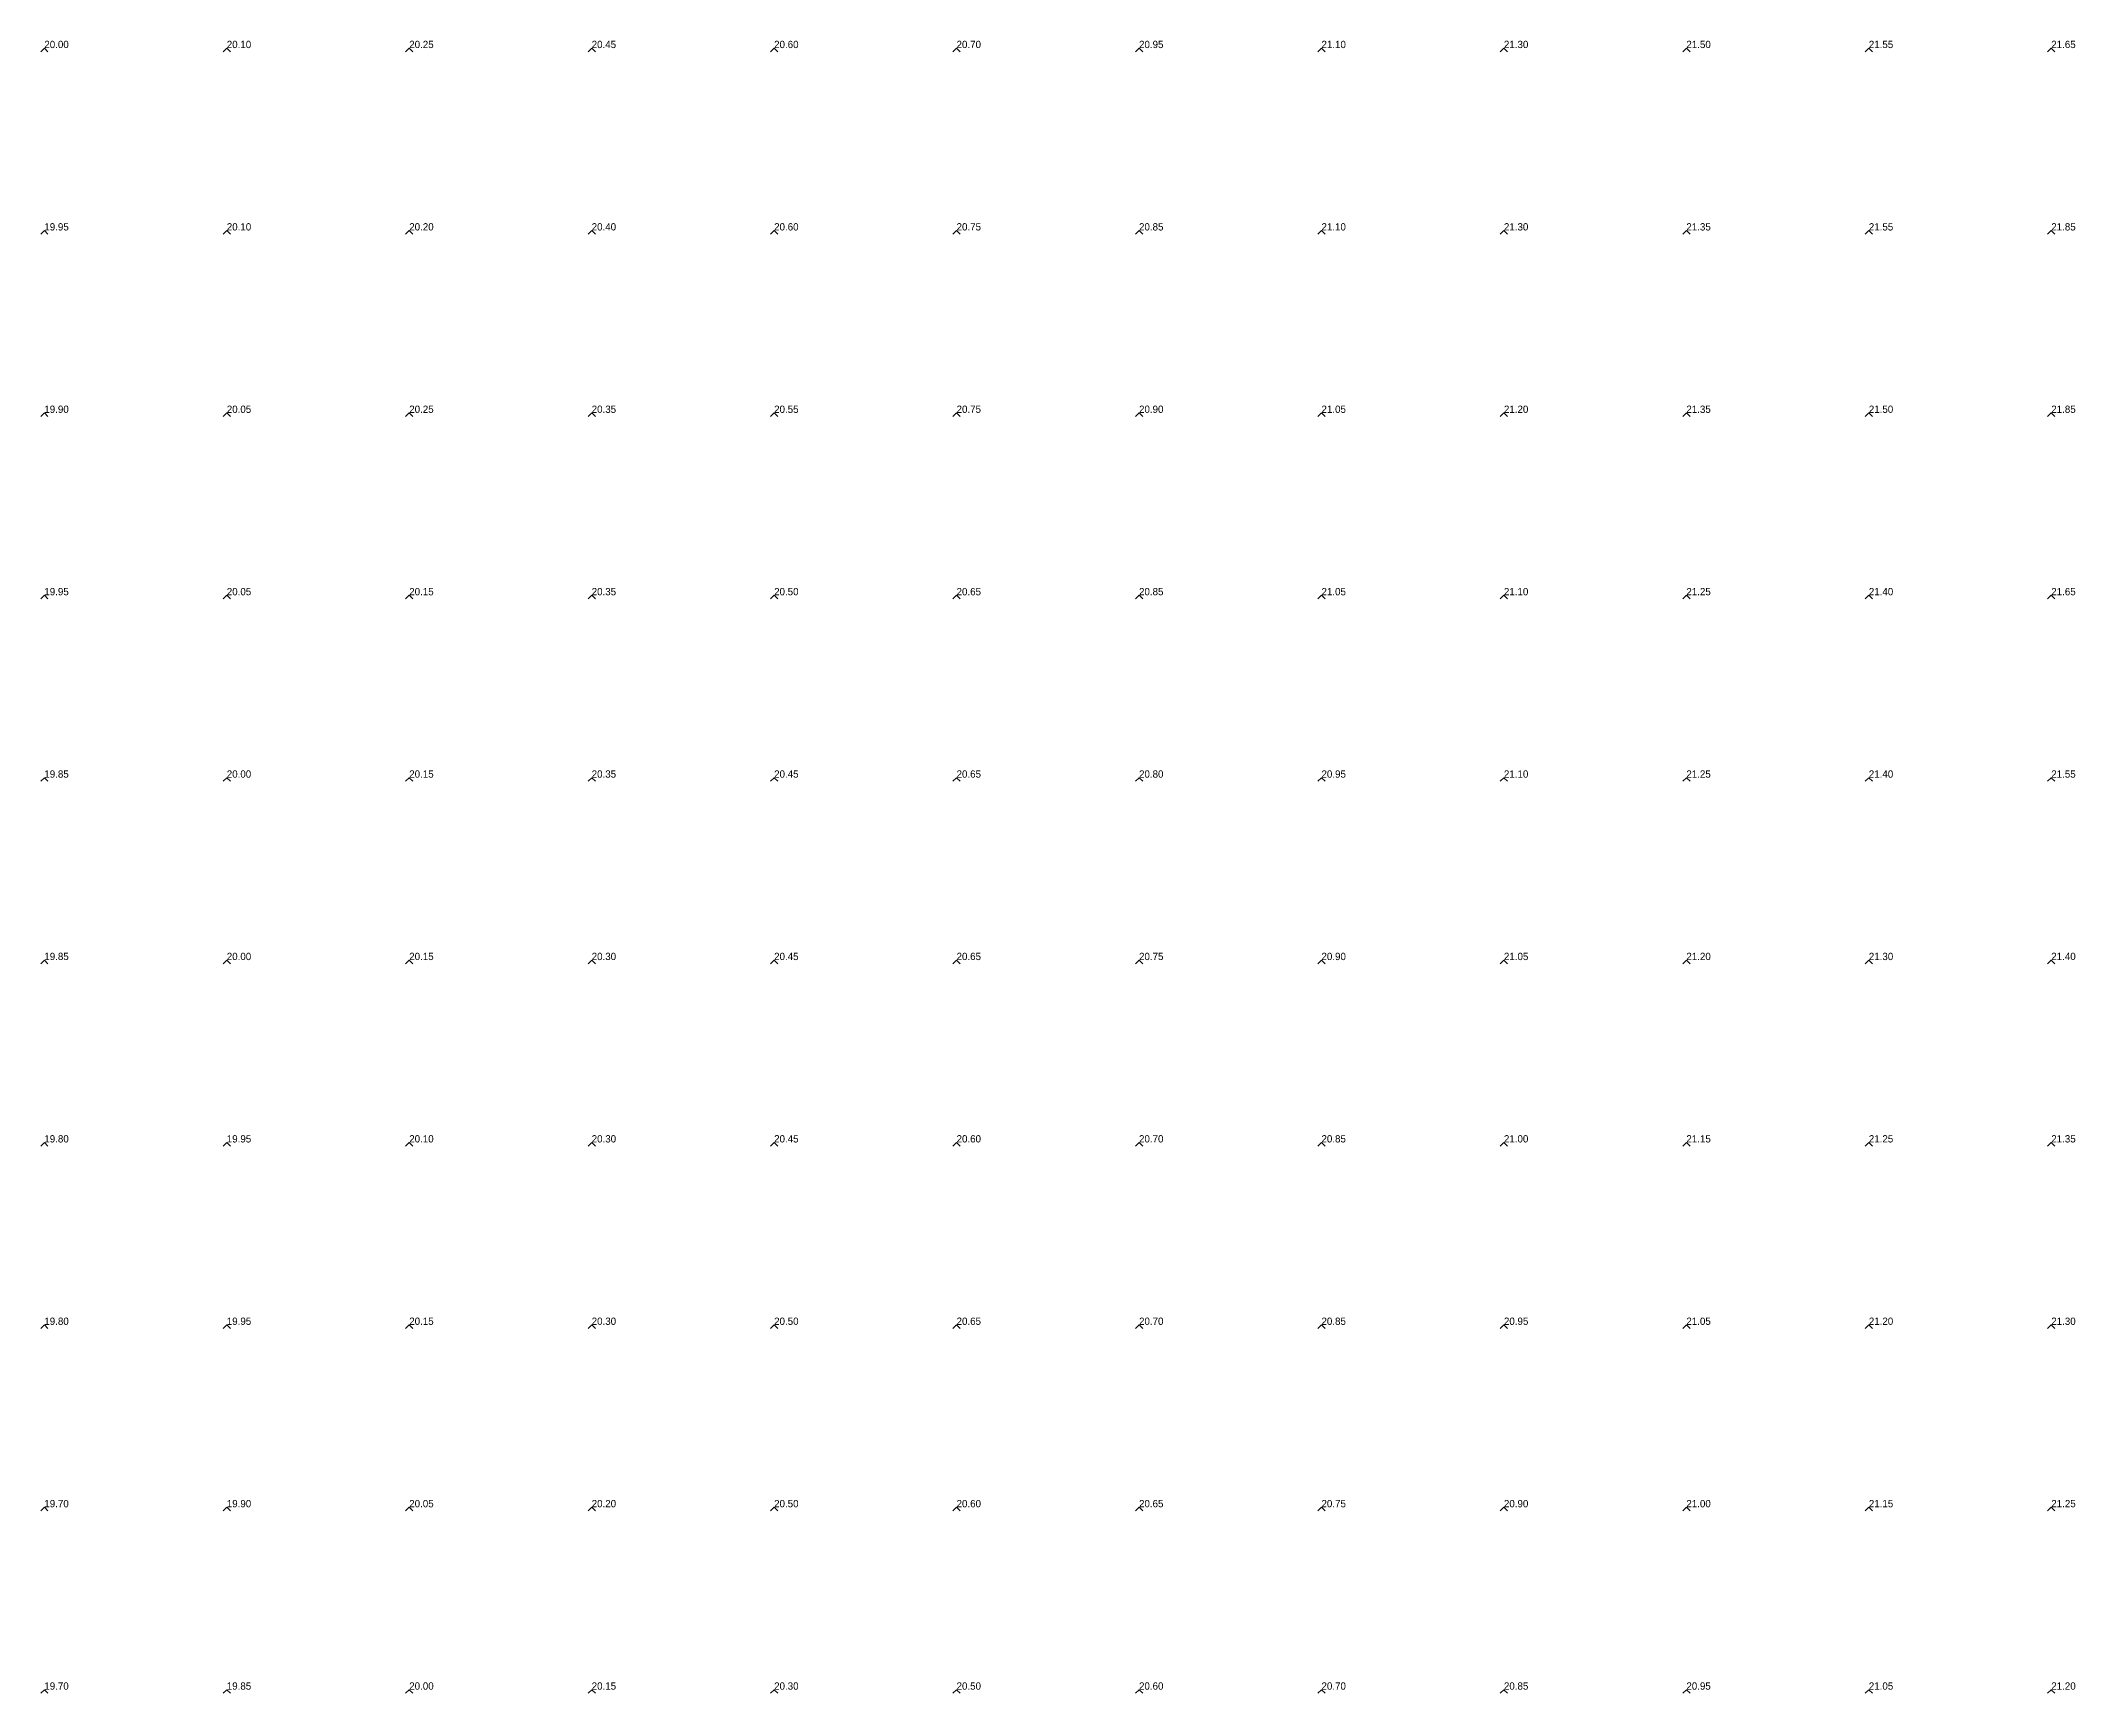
# Model space of a CAD drawing. Extents: x 570945 to 571083, y 5181392 to 5181597.
# Drawn here: x 570992.32 to 571020.2, y 5181441.58 to 5181464.23 of the extents above; entities that cross this region are included whole.
import ezdxf

# ---------------------------------------------------------------- set-up
doc = ezdxf.new("R2010")
doc.units = 0
doc.layers.add('Soundings', color=1, linetype='CONTINUOUS')

msp = doc.modelspace()

# ---------------------------------------------------------------- linework, layer by layer
at = {"layer": 'Soundings'}
for points in [[(570992.325, 5181464.075), (570992.375, 5181464.125), (570992.425, 5181464.075)], [(570994.825, 5181464.075), (570994.875, 5181464.125), (570994.925, 5181464.075)], [(570997.325, 5181464.075), (570997.375, 5181464.125), (570997.425, 5181464.075)], [(570999.825, 5181464.075), (570999.875, 5181464.125), (570999.925, 5181464.075)], [(571002.325, 5181464.075), (571002.375, 5181464.125), (571002.425, 5181464.075)], [(571004.825, 5181464.075), (571004.875, 5181464.125), (571004.925, 5181464.075)], [(571007.325, 5181464.075), (571007.375, 5181464.125), (571007.425, 5181464.075)], [(571009.825, 5181464.075), (571009.875, 5181464.125), (571009.925, 5181464.075)], [(571012.325, 5181464.075), (571012.375, 5181464.125), (571012.425, 5181464.075)], [(571014.825, 5181464.075), (571014.875, 5181464.125), (571014.925, 5181464.075)], [(571017.325, 5181464.075), (571017.375, 5181464.125), (571017.425, 5181464.075)], [(571019.825, 5181464.075), (571019.875, 5181464.125), (571019.925, 5181464.075)], [(570992.325, 5181461.575), (570992.375, 5181461.625), (570992.425, 5181461.575)], [(570994.825, 5181461.575), (570994.875, 5181461.625), (570994.925, 5181461.575)], [(570997.325, 5181461.575), (570997.375, 5181461.625), (570997.425, 5181461.575)], [(570999.825, 5181461.575), (570999.875, 5181461.625), (570999.925, 5181461.575)], [(571002.325, 5181461.575), (571002.375, 5181461.625), (571002.425, 5181461.575)], [(571004.825, 5181461.575), (571004.875, 5181461.625), (571004.925, 5181461.575)], [(571007.325, 5181461.575), (571007.375, 5181461.625), (571007.425, 5181461.575)], [(571009.825, 5181461.575), (571009.875, 5181461.625), (571009.925, 5181461.575)], [(571012.325, 5181461.575), (571012.375, 5181461.625), (571012.425, 5181461.575)], [(571014.825, 5181461.575), (571014.875, 5181461.625), (571014.925, 5181461.575)], [(571017.325, 5181461.575), (571017.375, 5181461.625), (571017.425, 5181461.575)], [(571019.825, 5181461.575), (571019.875, 5181461.625), (571019.925, 5181461.575)], [(570992.325, 5181459.075), (570992.375, 5181459.125), (570992.425, 5181459.075)], [(570994.825, 5181459.075), (570994.875, 5181459.125), (570994.925, 5181459.075)], [(570997.325, 5181459.075), (570997.375, 5181459.125), (570997.425, 5181459.075)], [(570999.825, 5181459.075), (570999.875, 5181459.125), (570999.925, 5181459.075)], [(571002.325, 5181459.075), (571002.375, 5181459.125), (571002.425, 5181459.075)], [(571004.825, 5181459.075), (571004.875, 5181459.125), (571004.925, 5181459.075)], [(571007.325, 5181459.075), (571007.375, 5181459.125), (571007.425, 5181459.075)], [(571009.825, 5181459.075), (571009.875, 5181459.125), (571009.925, 5181459.075)], [(571012.325, 5181459.075), (571012.375, 5181459.125), (571012.425, 5181459.075)], [(571014.825, 5181459.075), (571014.875, 5181459.125), (571014.925, 5181459.075)], [(571017.325, 5181459.075), (571017.375, 5181459.125), (571017.425, 5181459.075)], [(571019.825, 5181459.075), (571019.875, 5181459.125), (571019.925, 5181459.075)], [(570992.325, 5181456.575), (570992.375, 5181456.625), (570992.425, 5181456.575)], [(570994.825, 5181456.575), (570994.875, 5181456.625), (570994.925, 5181456.575)], [(570997.325, 5181456.575), (570997.375, 5181456.625), (570997.425, 5181456.575)], [(570999.825, 5181456.575), (570999.875, 5181456.625), (570999.925, 5181456.575)], [(571002.325, 5181456.575), (571002.375, 5181456.625), (571002.425, 5181456.575)], [(571004.825, 5181456.575), (571004.875, 5181456.625), (571004.925, 5181456.575)], [(571007.325, 5181456.575), (571007.375, 5181456.625), (571007.425, 5181456.575)], [(571009.825, 5181456.575), (571009.875, 5181456.625), (571009.925, 5181456.575)], [(571012.325, 5181456.575), (571012.375, 5181456.625), (571012.425, 5181456.575)], [(571014.825, 5181456.575), (571014.875, 5181456.625), (571014.925, 5181456.575)], [(571017.325, 5181456.575), (571017.375, 5181456.625), (571017.425, 5181456.575)], [(571019.825, 5181456.575), (571019.875, 5181456.625), (571019.925, 5181456.575)], [(570992.325, 5181454.075), (570992.375, 5181454.125), (570992.425, 5181454.075)], [(570994.825, 5181454.075), (570994.875, 5181454.125), (570994.925, 5181454.075)], [(570997.325, 5181454.075), (570997.375, 5181454.125), (570997.425, 5181454.075)], [(570999.825, 5181454.075), (570999.875, 5181454.125), (570999.925, 5181454.075)], [(571002.325, 5181454.075), (571002.375, 5181454.125), (571002.425, 5181454.075)], [(571004.825, 5181454.075), (571004.875, 5181454.125), (571004.925, 5181454.075)], [(571007.325, 5181454.075), (571007.375, 5181454.125), (571007.425, 5181454.075)], [(571009.825, 5181454.075), (571009.875, 5181454.125), (571009.925, 5181454.075)], [(571012.325, 5181454.075), (571012.375, 5181454.125), (571012.425, 5181454.075)], [(571014.825, 5181454.075), (571014.875, 5181454.125), (571014.925, 5181454.075)], [(571017.325, 5181454.075), (571017.375, 5181454.125), (571017.425, 5181454.075)], [(571019.825, 5181454.075), (571019.875, 5181454.125), (571019.925, 5181454.075)], [(570992.325, 5181451.575), (570992.375, 5181451.625), (570992.425, 5181451.575)], [(570994.825, 5181451.575), (570994.875, 5181451.625), (570994.925, 5181451.575)], [(570997.325, 5181451.575), (570997.375, 5181451.625), (570997.425, 5181451.575)], [(570999.825, 5181451.575), (570999.875, 5181451.625), (570999.925, 5181451.575)], [(571002.325, 5181451.575), (571002.375, 5181451.625), (571002.425, 5181451.575)], [(571004.825, 5181451.575), (571004.875, 5181451.625), (571004.925, 5181451.575)], [(571007.325, 5181451.575), (571007.375, 5181451.625), (571007.425, 5181451.575)], [(571009.825, 5181451.575), (571009.875, 5181451.625), (571009.925, 5181451.575)], [(571012.325, 5181451.575), (571012.375, 5181451.625), (571012.425, 5181451.575)], [(571014.825, 5181451.575), (571014.875, 5181451.625), (571014.925, 5181451.575)], [(571017.325, 5181451.575), (571017.375, 5181451.625), (571017.425, 5181451.575)], [(571019.825, 5181451.575), (571019.875, 5181451.625), (571019.925, 5181451.575)], [(570992.325, 5181449.075), (570992.375, 5181449.125), (570992.425, 5181449.075)], [(570994.825, 5181449.075), (570994.875, 5181449.125), (570994.925, 5181449.075)], [(570997.325, 5181449.075), (570997.375, 5181449.125), (570997.425, 5181449.075)], [(570999.825, 5181449.075), (570999.875, 5181449.125), (570999.925, 5181449.075)], [(571002.325, 5181449.075), (571002.375, 5181449.125), (571002.425, 5181449.075)], [(571004.825, 5181449.075), (571004.875, 5181449.125), (571004.925, 5181449.075)], [(571007.325, 5181449.075), (571007.375, 5181449.125), (571007.425, 5181449.075)], [(571009.825, 5181449.075), (571009.875, 5181449.125), (571009.925, 5181449.075)], [(571012.325, 5181449.075), (571012.375, 5181449.125), (571012.425, 5181449.075)], [(571014.825, 5181449.075), (571014.875, 5181449.125), (571014.925, 5181449.075)], [(571017.325, 5181449.075), (571017.375, 5181449.125), (571017.425, 5181449.075)], [(571019.825, 5181449.075), (571019.875, 5181449.125), (571019.925, 5181449.075)], [(570992.325, 5181446.575), (570992.375, 5181446.625), (570992.425, 5181446.575)], [(570994.825, 5181446.575), (570994.875, 5181446.625), (570994.925, 5181446.575)], [(570997.325, 5181446.575), (570997.375, 5181446.625), (570997.425, 5181446.575)], [(570999.825, 5181446.575), (570999.875, 5181446.625), (570999.925, 5181446.575)], [(571002.325, 5181446.575), (571002.375, 5181446.625), (571002.425, 5181446.575)], [(571004.825, 5181446.575), (571004.875, 5181446.625), (571004.925, 5181446.575)], [(571007.325, 5181446.575), (571007.375, 5181446.625), (571007.425, 5181446.575)], [(571009.825, 5181446.575), (571009.875, 5181446.625), (571009.925, 5181446.575)], [(571012.325, 5181446.575), (571012.375, 5181446.625), (571012.425, 5181446.575)], [(571014.825, 5181446.575), (571014.875, 5181446.625), (571014.925, 5181446.575)], [(571017.325, 5181446.575), (571017.375, 5181446.625), (571017.425, 5181446.575)], [(571019.825, 5181446.575), (571019.875, 5181446.625), (571019.925, 5181446.575)], [(570992.325, 5181444.075), (570992.375, 5181444.125), (570992.425, 5181444.075)], [(570994.825, 5181444.075), (570994.875, 5181444.125), (570994.925, 5181444.075)], [(570997.325, 5181444.075), (570997.375, 5181444.125), (570997.425, 5181444.075)], [(570999.825, 5181444.075), (570999.875, 5181444.125), (570999.925, 5181444.075)], [(571002.325, 5181444.075), (571002.375, 5181444.125), (571002.425, 5181444.075)], [(571004.825, 5181444.075), (571004.875, 5181444.125), (571004.925, 5181444.075)], [(571007.325, 5181444.075), (571007.375, 5181444.125), (571007.425, 5181444.075)], [(571009.825, 5181444.075), (571009.875, 5181444.125), (571009.925, 5181444.075)], [(571012.325, 5181444.075), (571012.375, 5181444.125), (571012.425, 5181444.075)], [(571014.825, 5181444.075), (571014.875, 5181444.125), (571014.925, 5181444.075)], [(571017.325, 5181444.075), (571017.375, 5181444.125), (571017.425, 5181444.075)], [(571019.825, 5181444.075), (571019.875, 5181444.125), (571019.925, 5181444.075)], [(570992.325, 5181441.575), (570992.375, 5181441.625), (570992.425, 5181441.575)], [(570994.825, 5181441.575), (570994.875, 5181441.625), (570994.925, 5181441.575)], [(570997.325, 5181441.575), (570997.375, 5181441.625), (570997.425, 5181441.575)], [(570999.825, 5181441.575), (570999.875, 5181441.625), (570999.925, 5181441.575)], [(571002.325, 5181441.575), (571002.375, 5181441.625), (571002.425, 5181441.575)], [(571004.825, 5181441.575), (571004.875, 5181441.625), (571004.925, 5181441.575)], [(571007.325, 5181441.575), (571007.375, 5181441.625), (571007.425, 5181441.575)], [(571009.825, 5181441.575), (571009.875, 5181441.625), (571009.925, 5181441.575)], [(571012.325, 5181441.575), (571012.375, 5181441.625), (571012.425, 5181441.575)], [(571014.825, 5181441.575), (571014.875, 5181441.625), (571014.925, 5181441.575)], [(571017.325, 5181441.575), (571017.375, 5181441.625), (571017.425, 5181441.575)], [(571019.825, 5181441.575), (571019.875, 5181441.625), (571019.925, 5181441.575)]]:
    msp.add_lwpolyline(points, dxfattribs=at)

# ---------------------------------------------------------------- texts
for s, p in [('20.00', (570992.375, 5181464.125, 20)), ('20.10', (570994.875, 5181464.125, 20.1)), ('20.25', (570997.375, 5181464.125, 20.25)), ('20.45', (570999.875, 5181464.125, 20.45)), ('20.60', (571002.375, 5181464.125, 20.6)), ('20.70', (571004.875, 5181464.125, 20.7)), ('20.95', (571007.375, 5181464.125, 20.95)), ('21.10', (571009.875, 5181464.125, 21.1)), ('21.30', (571012.375, 5181464.125, 21.3)), ('21.50', (571014.875, 5181464.125, 21.5)), ('21.55', (571017.375, 5181464.125, 21.55)), ('21.65', (571019.875, 5181464.125, 21.65)), ('19.95', (570992.375, 5181461.625, 19.95)), ('20.10', (570994.875, 5181461.625, 20.1)), ('20.20', (570997.375, 5181461.625, 20.2)), ('20.40', (570999.875, 5181461.625, 20.4)), ('20.60', (571002.375, 5181461.625, 20.6)), ('20.75', (571004.875, 5181461.625, 20.75)), ('20.85', (571007.375, 5181461.625, 20.85)), ('21.10', (571009.875, 5181461.625, 21.1)), ('21.30', (571012.375, 5181461.625, 21.3)), ('21.35', (571014.875, 5181461.625, 21.35)), ('21.55', (571017.375, 5181461.625, 21.55)), ('21.85', (571019.875, 5181461.625, 21.85)), ('19.90', (570992.375, 5181459.125, 19.9)), ('20.05', (570994.875, 5181459.125, 20.05)), ('20.25', (570997.375, 5181459.125, 20.25)), ('20.35', (570999.875, 5181459.125, 20.35)), ('20.55', (571002.375, 5181459.125, 20.55)), ('20.75', (571004.875, 5181459.125, 20.75)), ('20.90', (571007.375, 5181459.125, 20.9)), ('21.05', (571009.875, 5181459.125, 21.05)), ('21.20', (571012.375, 5181459.125, 21.2)), ('21.35', (571014.875, 5181459.125, 21.35)), ('21.50', (571017.375, 5181459.125, 21.5)), ('21.85', (571019.875, 5181459.125, 21.85)), ('19.95', (570992.375, 5181456.625, 19.95)), ('20.05', (570994.875, 5181456.625, 20.05)), ('20.15', (570997.375, 5181456.625, 20.15)), ('20.35', (570999.875, 5181456.625, 20.35)), ('20.50', (571002.375, 5181456.625, 20.5)), ('20.65', (571004.875, 5181456.625, 20.65)), ('20.85', (571007.375, 5181456.625, 20.85)), ('21.05', (571009.875, 5181456.625, 21.05)), ('21.10', (571012.375, 5181456.625, 21.1)), ('21.25', (571014.875, 5181456.625, 21.25)), ('21.40', (571017.375, 5181456.625, 21.4)), ('21.65', (571019.875, 5181456.625, 21.65)), ('19.85', (570992.375, 5181454.125, 19.85)), ('20.00', (570994.875, 5181454.125, 20)), ('20.15', (570997.375, 5181454.125, 20.15)), ('20.35', (570999.875, 5181454.125, 20.35)), ('20.45', (571002.375, 5181454.125, 20.45)), ('20.65', (571004.875, 5181454.125, 20.65)), ('20.80', (571007.375, 5181454.125, 20.8)), ('20.95', (571009.875, 5181454.125, 20.95)), ('21.10', (571012.375, 5181454.125, 21.1)), ('21.25', (571014.875, 5181454.125, 21.25)), ('21.40', (571017.375, 5181454.125, 21.4)), ('21.55', (571019.875, 5181454.125, 21.55)), ('19.85', (570992.375, 5181451.625, 19.85)), ('20.00', (570994.875, 5181451.625, 20)), ('20.15', (570997.375, 5181451.625, 20.15)), ('20.30', (570999.875, 5181451.625, 20.3)), ('20.45', (571002.375, 5181451.625, 20.45)), ('20.65', (571004.875, 5181451.625, 20.65)), ('20.75', (571007.375, 5181451.625, 20.75)), ('20.90', (571009.875, 5181451.625, 20.9)), ('21.05', (571012.375, 5181451.625, 21.05)), ('21.20', (571014.875, 5181451.625, 21.2)), ('21.30', (571017.375, 5181451.625, 21.3)), ('21.40', (571019.875, 5181451.625, 21.4)), ('19.80', (570992.375, 5181449.125, 19.8)), ('19.95', (570994.875, 5181449.125, 19.95)), ('20.10', (570997.375, 5181449.125, 20.1)), ('20.30', (570999.875, 5181449.125, 20.3)), ('20.45', (571002.375, 5181449.125, 20.45)), ('20.60', (571004.875, 5181449.125, 20.6)), ('20.70', (571007.375, 5181449.125, 20.7)), ('20.85', (571009.875, 5181449.125, 20.85)), ('21.00', (571012.375, 5181449.125, 21)), ('21.15', (571014.875, 5181449.125, 21.15)), ('21.25', (571017.375, 5181449.125, 21.25)), ('21.35', (571019.875, 5181449.125, 21.35)), ('19.80', (570992.375, 5181446.625, 19.8)), ('19.95', (570994.875, 5181446.625, 19.95)), ('20.15', (570997.375, 5181446.625, 20.15)), ('20.30', (570999.875, 5181446.625, 20.3)), ('20.50', (571002.375, 5181446.625, 20.5)), ('20.65', (571004.875, 5181446.625, 20.65)), ('20.70', (571007.375, 5181446.625, 20.7)), ('20.85', (571009.875, 5181446.625, 20.85)), ('20.95', (571012.375, 5181446.625, 20.95)), ('21.05', (571014.875, 5181446.625, 21.05)), ('21.20', (571017.375, 5181446.625, 21.2)), ('21.30', (571019.875, 5181446.625, 21.3)), ('19.70', (570992.375, 5181444.125, 19.7)), ('19.90', (570994.875, 5181444.125, 19.9)), ('20.05', (570997.375, 5181444.125, 20.05)), ('20.20', (570999.875, 5181444.125, 20.2)), ('20.50', (571002.375, 5181444.125, 20.5)), ('20.60', (571004.875, 5181444.125, 20.6)), ('20.65', (571007.375, 5181444.125, 20.65)), ('20.75', (571009.875, 5181444.125, 20.75)), ('20.90', (571012.375, 5181444.125, 20.9)), ('21.00', (571014.875, 5181444.125, 21)), ('21.15', (571017.375, 5181444.125, 21.15)), ('21.25', (571019.875, 5181444.125, 21.25)), ('19.70', (570992.375, 5181441.625, 19.7)), ('19.85', (570994.875, 5181441.625, 19.85)), ('20.00', (570997.375, 5181441.625, 20)), ('20.15', (570999.875, 5181441.625, 20.15)), ('20.30', (571002.375, 5181441.625, 20.3)), ('20.50', (571004.875, 5181441.625, 20.5)), ('20.60', (571007.375, 5181441.625, 20.6)), ('20.70', (571009.875, 5181441.625, 20.7)), ('20.85', (571012.375, 5181441.625, 20.85)), ('20.95', (571014.875, 5181441.625, 20.95)), ('21.05', (571017.375, 5181441.625, 21.05)), ('21.20', (571019.875, 5181441.625, 21.2))]:
    msp.add_text(s, height=0.1, dxfattribs=at).set_placement(p)

doc.saveas('drawing.dxf')
